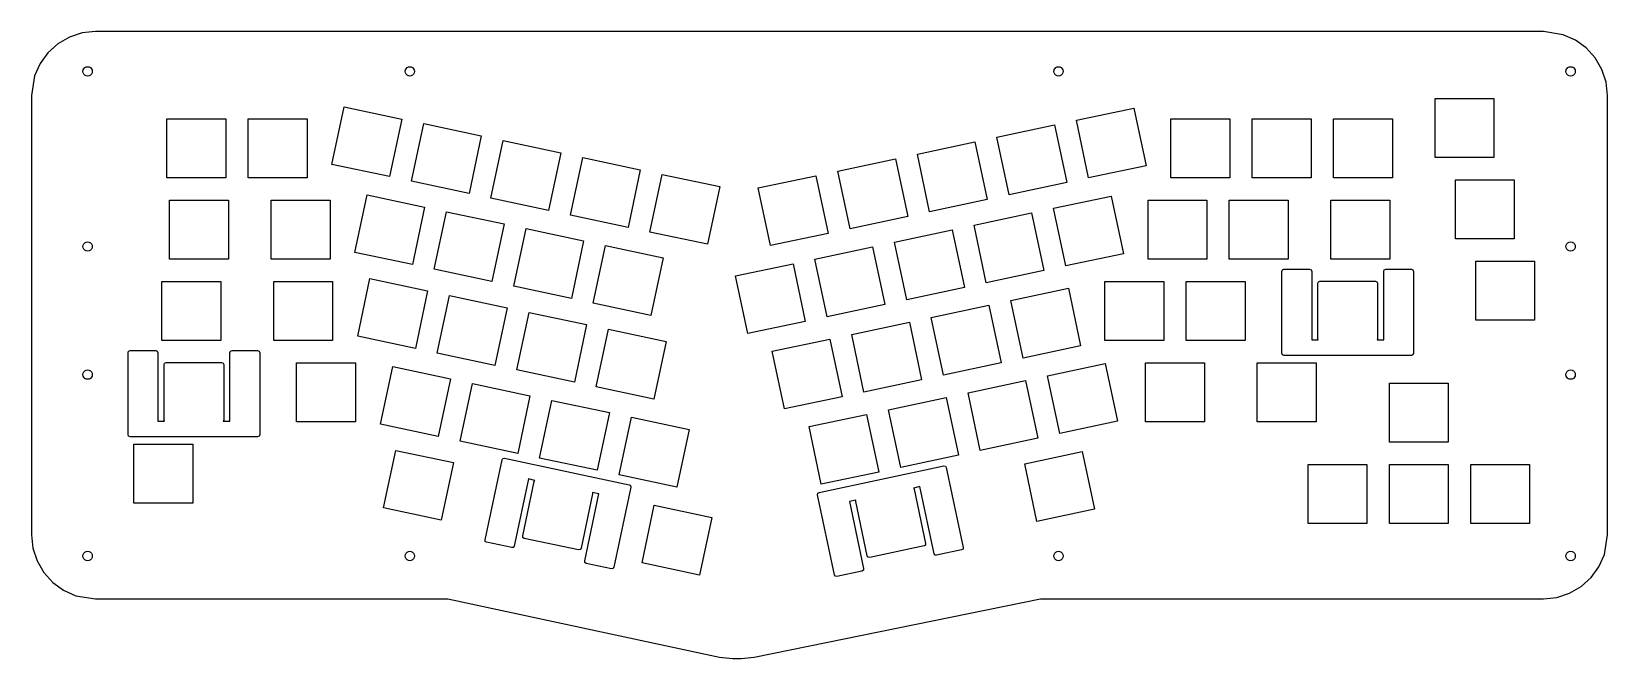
# Model space of a CAD drawing. Header units: metres. Extents: x -41 to 329, y -119 to 27.
import ezdxf

# ---------------------------------------------------------------- set-up
doc = ezdxf.new("R2010")
doc.units = ezdxf.units.M

msp = doc.modelspace()

# ---------------------------------------------------------------- linework, layer by layer
for p, q in [((-31.7417, 26.0479), (-34.4574, 24.48)), ((-28.7593, 27.0169), (-31.7417, 26.0479)), ((-25.6406, 27.3447), (-28.7593, 27.0169)), ((313.639, 27.3447), (-25.6406, 27.3447)), ((318.274, 26.6106), (313.639, 27.3447)), ((321.139, 25.3351), (318.274, 26.6106)), ((-36.7878, 22.3817), (-38.631, 19.8447)), ((-34.4574, 24.48), (-36.7878, 22.3817)), ((323.676, 23.4919), (321.139, 25.3351)), ((325.774, 21.1615), (323.676, 23.4919)), ((-38.631, 19.8447), (-39.9065, 16.98)), ((-28.5462, 18.3399), (-28.3899, 18.6466)), ((-28.3899, 18.6466), (-28.1466, 18.8899)), ((-28.1466, 18.8899), (-27.8399, 19.0462)), ((-27.8399, 19.0462), (-27.5, 19.1)), ((-27.5, 19.1), (-27.1601, 19.0462)), ((-27.1601, 19.0462), (-26.8534, 18.8899)), ((-26.8534, 18.8899), (-26.6101, 18.6466)), ((-26.6101, 18.6466), (-26.4538, 18.3399)), ((46.9538, 18.3399), (47.1101, 18.6466)), ((47.1101, 18.6466), (47.3534, 18.8899)), ((47.3534, 18.8899), (47.6601, 19.0462)), ((47.6601, 19.0462), (48, 19.1)), ((48, 19.1), (48.3399, 19.0462)), ((48.3399, 19.0462), (48.6466, 18.8899)), ((48.6466, 18.8899), (48.8899, 18.6466)), ((48.8899, 18.6466), (49.0462, 18.3399)), ((198.954, 18.3399), (199.11, 18.6466)), ((199.11, 18.6466), (199.353, 18.8899)), ((199.353, 18.8899), (199.66, 19.0462)), ((199.66, 19.0462), (200, 19.1)), ((200, 19.1), (200.34, 19.0462)), ((200.34, 19.0462), (200.647, 18.8899)), ((200.647, 18.8899), (200.89, 18.6466)), ((200.89, 18.6466), (201.046, 18.3399)), ((318.954, 18.3399), (319.11, 18.6466)), ((319.11, 18.6466), (319.353, 18.8899)), ((319.353, 18.8899), (319.66, 19.0462)), ((319.66, 19.0462), (320, 19.1)), ((320, 19.1), (320.34, 19.0462)), ((320.34, 19.0462), (320.647, 18.8899)), ((320.647, 18.8899), (320.89, 18.6466)), ((320.89, 18.6466), (321.046, 18.3399)), ((327.342, 18.4458), (325.774, 21.1615)), ((-39.9065, 16.98), (-40.6406, 12.3447)), ((-28.6, 18), (-28.5462, 18.3399)), ((-28.5462, 17.6601), (-28.6, 18)), ((-28.3899, 17.3534), (-28.5462, 17.6601)), ((-28.1466, 17.1101), (-28.3899, 17.3534)), ((-27.8399, 16.9538), (-28.1466, 17.1101)), ((-27.5, 16.9), (-27.8399, 16.9538)), ((-27.1601, 16.9538), (-27.5, 16.9)), ((-26.8534, 17.1101), (-27.1601, 16.9538)), ((-26.6101, 17.3534), (-26.8534, 17.1101)), ((-26.4538, 17.6601), (-26.6101, 17.3534)), ((-26.4538, 18.3399), (-26.4, 18)), ((-26.4, 18), (-26.4538, 17.6601)), ((46.9, 18), (46.9538, 18.3399)), ((46.9538, 17.6601), (46.9, 18)), ((47.1101, 17.3534), (46.9538, 17.6601)), ((47.3534, 17.1101), (47.1101, 17.3534)), ((47.6601, 16.9538), (47.3534, 17.1101)), ((48, 16.9), (47.6601, 16.9538)), ((48.3399, 16.9538), (48, 16.9)), ((48.6466, 17.1101), (48.3399, 16.9538)), ((48.8899, 17.3534), (48.6466, 17.1101)), ((49.0462, 17.6601), (48.8899, 17.3534)), ((49.0462, 18.3399), (49.1, 18)), ((49.1, 18), (49.0462, 17.6601)), ((198.9, 18), (198.954, 18.3399)), ((198.954, 17.6601), (198.9, 18)), ((199.11, 17.3534), (198.954, 17.6601)), ((199.353, 17.1101), (199.11, 17.3534)), ((199.66, 16.9538), (199.353, 17.1101)), ((200, 16.9), (199.66, 16.9538)), ((200.34, 16.9538), (200, 16.9)), ((200.647, 17.1101), (200.34, 16.9538)), ((200.89, 17.3534), (200.647, 17.1101)), ((201.046, 17.6601), (200.89, 17.3534)), ((201.046, 18.3399), (201.1, 18)), ((201.1, 18), (201.046, 17.6601)), ((318.9, 18), (318.954, 18.3399)), ((318.954, 17.6601), (318.9, 18)), ((319.11, 17.3534), (318.954, 17.6601)), ((319.353, 17.1101), (319.11, 17.3534)), ((319.66, 16.9538), (319.353, 17.1101)), ((320, 16.9), (319.66, 16.9538)), ((320.34, 16.9538), (320, 16.9)), ((320.647, 17.1101), (320.34, 16.9538)), ((320.89, 17.3534), (320.647, 17.1101)), ((321.046, 17.6601), (320.89, 17.3534)), ((321.046, 18.3399), (321.1, 18)), ((321.1, 18), (321.046, 17.6601)), ((328.311, 15.4634), (327.342, 18.4458)), ((328.639, 12.3447), (328.311, 15.4634)), ((-40.6406, 12.3447), (-40.6406, -90.5322)), ((288.246, -2.1377), (288.246, 11.6621)), ((288.246, 11.6621), (302.046, 11.6621)), ((302.046, 11.6621), (302.046, -2.1377)), ((328.639, -90.5254), (328.639, 12.3447)), ((29.7461, -3.77148), (32.6152, 9.72656)), ((32.6152, 9.72656), (46.1133, 6.85742)), ((204.193, 6.54883), (217.692, 9.41797)), ((217.692, 9.41797), (220.561, -4.08105)), ((-8.90039, -6.90039), (-8.90039, 6.90039)), ((-8.90039, 6.90039), (4.90039, 6.90039)), ((4.90039, 6.90039), (4.90039, -6.90039)), ((10.1504, -6.90039), (10.1504, 6.90039)), ((10.1504, 6.90039), (23.9502, 6.90039)), ((23.9502, 6.90039), (23.9502, -6.90039)), ((46.1133, 6.85742), (43.2441, -6.64062)), ((48.3799, -7.73242), (51.249, 5.7666)), ((51.249, 5.7666), (64.7471, 2.89648)), ((185.56, 2.58789), (199.058, 5.45703)), ((199.058, 5.45703), (201.927, -8.04102)), ((207.063, -6.9502), (204.193, 6.54883)), ((226.334, -6.90039), (226.334, 6.90039)), ((226.334, 6.90039), (240.134, 6.90039)), ((240.134, 6.90039), (240.134, -6.90039)), ((245.384, -6.90039), (245.384, 6.90039)), ((245.384, 6.90039), (259.184, 6.90039)), ((259.184, 6.90039), (259.184, -6.90039)), ((264.434, -6.90039), (264.434, 6.90039)), ((264.434, 6.90039), (278.234, 6.90039)), ((278.234, 6.90039), (278.234, -6.90039)), ((64.7471, 2.89648), (61.8779, -10.6016)), ((67.0137, -11.6934), (69.8828, 1.80566)), ((69.8828, 1.80566), (83.3809, -1.06348)), ((166.926, -1.37305), (180.424, 1.49609)), ((180.424, 1.49609), (183.294, -12.002)), ((188.429, -10.9111), (185.56, 2.58789)), ((83.3809, -1.06348), (80.5117, -14.5625)), ((85.6475, -15.6533), (88.5166, -2.15527)), ((88.5166, -2.15527), (102.015, -5.02441)), ((148.292, -5.33398), (161.791, -2.46484)), ((161.791, -2.46484), (164.66, -15.9629)), ((169.795, -14.8711), (166.926, -1.37305)), ((302.046, -2.1377), (288.246, -2.1377)), ((4.90039, -6.90039), (-8.90039, -6.90039)), ((23.9502, -6.90039), (10.1504, -6.90039)), ((43.2441, -6.64062), (29.7461, -3.77148)), ((102.015, -5.02441), (99.1455, -18.5225)), ((104.281, -19.6143), (107.15, -6.11621)), ((107.15, -6.11621), (120.648, -8.98535)), ((129.658, -9.29395), (143.157, -6.4248)), ((143.157, -6.4248), (146.026, -19.9238)), ((151.161, -18.832), (148.292, -5.33398)), ((220.561, -4.08105), (207.063, -6.9502)), ((240.134, -6.90039), (226.334, -6.90039)), ((259.184, -6.90039), (245.384, -6.90039)), ((278.234, -6.90039), (264.434, -6.90039)), ((35.1025, -24.3857), (37.9717, -10.8867)), ((37.9717, -10.8867), (51.4697, -13.7568)), ((61.8779, -10.6016), (48.3799, -7.73242)), ((120.648, -8.98535), (117.779, -22.4834)), ((132.528, -22.793), (129.658, -9.29395)), ((201.927, -8.04102), (188.429, -10.9111)), ((293.009, -21.1875), (293.009, -7.3877)), ((293.009, -7.3877), (306.809, -7.3877)), ((306.809, -7.3877), (306.809, -21.1875)), ((-8.30469, -25.9502), (-8.30469, -12.1504)), ((-8.30469, -12.1504), (5.49512, -12.1504)), ((5.49512, -12.1504), (5.49512, -25.9502)), ((15.5078, -25.9502), (15.5078, -12.1504)), ((15.5078, -12.1504), (29.3076, -12.1504)), ((29.3076, -12.1504), (29.3076, -25.9502)), ((51.4697, -13.7568), (48.6006, -27.2549)), ((80.5117, -14.5625), (67.0137, -11.6934)), ((183.294, -12.002), (169.795, -14.8711)), ((198.837, -14.0654), (212.336, -11.1963)), ((201.706, -27.5645), (198.837, -14.0654)), ((212.336, -11.1963), (215.205, -24.6943)), ((220.976, -25.9502), (220.976, -12.1504)), ((220.976, -12.1504), (234.776, -12.1504)), ((234.776, -12.1504), (234.776, -25.9502)), ((240.026, -25.9502), (240.026, -12.1504)), ((240.026, -12.1504), (253.826, -12.1504)), ((253.826, -12.1504), (253.826, -25.9502)), ((263.839, -25.9502), (263.839, -12.1504)), ((263.839, -12.1504), (277.639, -12.1504)), ((277.639, -12.1504), (277.639, -25.9502)), ((53.7354, -28.3467), (56.6055, -14.8477)), ((56.6055, -14.8477), (70.1035, -17.7168)), ((70.1035, -17.7168), (67.2344, -31.2158)), ((99.1455, -18.5225), (85.6475, -15.6533)), ((164.66, -15.9629), (151.161, -18.832)), ((180.203, -18.0264), (193.702, -15.1572)), ((183.073, -31.5244), (180.203, -18.0264)), ((193.702, -15.1572), (196.571, -28.6553)), ((-28.3899, -22.3534), (-28.1466, -22.1101)), ((-28.1466, -22.1101), (-27.8399, -21.9538)), ((-27.8399, -21.9538), (-27.5, -21.9)), ((-27.5, -21.9), (-27.1601, -21.9538)), ((-27.1601, -21.9538), (-26.8534, -22.1101)), ((-26.8534, -22.1101), (-26.6101, -22.3534)), ((72.3691, -32.3066), (75.2383, -18.8086)), ((75.2383, -18.8086), (88.7373, -21.6777)), ((88.7373, -21.6777), (85.8682, -35.1768)), ((117.779, -22.4834), (104.281, -19.6143)), ((146.026, -19.9238), (132.528, -22.793)), ((161.57, -21.9873), (175.068, -19.1182)), ((164.439, -35.4854), (161.57, -21.9873)), ((175.068, -19.1182), (177.937, -32.6162)), ((306.809, -21.1875), (293.009, -21.1875)), ((319.11, -22.3534), (319.353, -22.1101)), ((319.353, -22.1101), (319.66, -21.9538)), ((319.66, -21.9538), (320, -21.9)), ((320, -21.9), (320.34, -21.9538)), ((320.34, -21.9538), (320.647, -22.1101)), ((320.647, -22.1101), (320.89, -22.3534)), ((-28.6, -23), (-28.5462, -22.6601)), ((-28.5462, -23.3399), (-28.6, -23)), ((-28.5462, -22.6601), (-28.3899, -22.3534)), ((-28.3899, -23.6466), (-28.5462, -23.3399)), ((-28.1466, -23.8899), (-28.3899, -23.6466)), ((-27.8399, -24.0462), (-28.1466, -23.8899)), ((-27.5, -24.1), (-27.8399, -24.0462)), ((-27.1601, -24.0462), (-27.5, -24.1)), ((-26.8534, -23.8899), (-27.1601, -24.0462)), ((-26.6101, -23.6466), (-26.8534, -23.8899)), ((-26.6101, -22.3534), (-26.4538, -22.6601)), ((-26.4538, -23.3399), (-26.6101, -23.6466)), ((-26.4538, -22.6601), (-26.4, -23)), ((-26.4, -23), (-26.4538, -23.3399)), ((48.6006, -27.2549), (35.1025, -24.3857)), ((91.0029, -36.2676), (93.8721, -22.7695)), ((93.8721, -22.7695), (107.371, -25.6387)), ((107.371, -25.6387), (104.502, -39.1367)), ((142.936, -25.9473), (156.434, -23.0781)), ((156.434, -23.0781), (159.304, -36.5771)), ((215.205, -24.6943), (201.706, -27.5645)), ((318.9, -23), (318.954, -22.6601)), ((318.954, -23.3399), (318.9, -23)), ((318.954, -22.6601), (319.11, -22.3534)), ((319.11, -23.6466), (318.954, -23.3399)), ((319.353, -23.8899), (319.11, -23.6466)), ((319.66, -24.0462), (319.353, -23.8899)), ((320, -24.1), (319.66, -24.0462)), ((320.34, -24.0462), (320, -24.1)), ((320.647, -23.8899), (320.34, -24.0462)), ((320.89, -23.6466), (320.647, -23.8899)), ((320.89, -22.3534), (321.046, -22.6601)), ((321.046, -23.3399), (320.89, -23.6466)), ((321.046, -22.6601), (321.1, -23)), ((321.1, -23), (321.046, -23.3399)), ((5.49512, -25.9502), (-8.30469, -25.9502)), ((29.3076, -25.9502), (15.5078, -25.9502)), ((67.2344, -31.2158), (53.7354, -28.3467)), ((124.302, -29.9082), (137.801, -27.0391)), ((137.801, -27.0391), (140.67, -40.5381)), ((145.805, -39.4463), (142.936, -25.9473)), ((196.571, -28.6553), (183.073, -31.5244)), ((234.776, -25.9502), (220.976, -25.9502)), ((253.826, -25.9502), (240.026, -25.9502)), ((252.324, -28.8504), (252.471, -28.4969)), ((252.324, -47.9998), (252.324, -28.8504)), ((252.471, -28.4969), (252.824, -28.3504)), ((252.824, -28.3504), (258.824, -28.3504)), ((258.824, -28.3504), (259.178, -28.4969)), ((259.178, -28.4969), (259.324, -28.8504)), ((259.324, -28.8504), (259.324, -44.9002)), ((277.639, -25.9502), (263.839, -25.9502)), ((276.2, -28.8504), (276.347, -28.4969)), ((276.2, -44.9002), (276.2, -28.8504)), ((276.347, -28.4969), (276.7, -28.3504)), ((276.7, -28.3504), (282.7, -28.3504)), ((282.7, -28.3504), (283.054, -28.4969)), ((283.054, -28.4969), (283.2, -28.8504)), ((283.2, -28.8504), (283.2, -47.9998)), ((297.772, -40.2373), (297.772, -26.4375)), ((297.772, -26.4375), (311.571, -26.4375)), ((311.571, -26.4375), (311.571, -40.2373)), ((-10.0908, -45), (-10.0908, -31.2002)), ((-10.0908, -31.2002), (3.70898, -31.2002)), ((3.70898, -31.2002), (3.70898, -45)), ((16.1035, -45), (16.1035, -31.2002)), ((16.1035, -31.2002), (29.9033, -31.2002)), ((29.9033, -31.2002), (29.9033, -45)), ((35.7998, -44.0098), (38.6689, -30.5107)), ((38.6689, -30.5107), (52.167, -33.3799)), ((85.8682, -35.1768), (72.3691, -32.3066)), ((127.172, -43.4072), (124.302, -29.9082)), ((177.937, -32.6162), (164.439, -35.4854)), ((188.823, -35.6699), (202.321, -32.8008)), ((202.321, -32.8008), (205.19, -46.2988)), ((210.856, -45), (210.856, -31.2002)), ((210.856, -31.2002), (224.656, -31.2002)), ((224.656, -31.2002), (224.656, -45)), ((229.906, -45), (229.906, -31.2002)), ((229.906, -31.2002), (243.706, -31.2002)), ((243.706, -31.2002), (243.706, -45)), ((260.762, -31.6004), (260.908, -31.2469)), ((260.762, -44.6004), (260.762, -31.6004)), ((260.908, -31.2469), (261.262, -31.1004)), ((261.262, -31.1004), (274.262, -31.1004)), ((274.262, -31.1004), (274.615, -31.2469)), ((274.615, -31.2469), (274.762, -31.6004)), ((274.762, -31.6004), (274.762, -44.6004)), ((52.167, -33.3799), (49.2979, -46.8789)), ((54.4336, -47.9707), (57.3027, -34.4717)), ((57.3027, -34.4717), (70.8008, -37.3408)), ((104.502, -39.1367), (91.0029, -36.2676)), ((159.304, -36.5771), (145.805, -39.4463)), ((170.189, -39.6309), (183.687, -36.7617)), ((183.687, -36.7617), (186.557, -50.2598)), ((191.692, -49.168), (188.823, -35.6699)), ((70.8008, -37.3408), (67.9316, -50.8398)), ((73.0674, -51.9307), (75.9365, -38.4326)), ((75.9365, -38.4326), (89.4346, -41.3018)), ((140.67, -40.5381), (127.172, -43.4072)), ((173.058, -53.1289), (170.189, -39.6309)), ((311.571, -40.2373), (297.772, -40.2373)), ((49.2979, -46.8789), (35.7998, -44.0098)), ((89.4346, -41.3018), (86.5654, -54.7998)), ((91.7012, -55.8916), (94.5703, -42.3936)), ((94.5703, -42.3936), (108.069, -45.2627)), ((151.555, -43.5908), (165.054, -40.7217)), ((154.424, -57.0898), (151.555, -43.5908)), ((165.054, -40.7217), (167.923, -54.2207)), ((-18.033, -47.9004), (-17.8865, -47.5469)), ((-18.033, -67.0498), (-18.033, -47.9004)), ((-17.8865, -47.5469), (-17.533, -47.4004)), ((-17.533, -47.4004), (-11.533, -47.4004)), ((-11.533, -47.4004), (-11.1795, -47.5469)), ((-11.1795, -47.5469), (-11.033, -47.9004)), ((-11.033, -47.9004), (-11.033, -63.9502)), ((3.70898, -45), (-10.0908, -45)), ((5.84296, -47.9004), (5.98944, -47.5469)), ((5.84296, -63.9502), (5.84296, -47.9004)), ((5.98944, -47.5469), (6.34296, -47.4004)), ((6.34296, -47.4004), (12.343, -47.4004)), ((12.343, -47.4004), (12.6965, -47.5469)), ((12.6965, -47.5469), (12.843, -47.9004)), ((12.843, -47.9004), (12.843, -67.0498)), ((29.9033, -45), (16.1035, -45)), ((67.9316, -50.8398), (54.4336, -47.9707)), ((108.069, -45.2627), (105.199, -58.7607)), ((132.921, -47.5518), (146.42, -44.6826)), ((135.791, -61.0508), (132.921, -47.5518)), ((146.42, -44.6826), (149.289, -58.1816)), ((205.19, -46.2988), (191.692, -49.168)), ((224.656, -45), (210.856, -45)), ((243.706, -45), (229.906, -45)), ((252.471, -48.3533), (252.324, -47.9998)), ((259.324, -44.9002), (260.863, -44.9002)), ((260.863, -44.9002), (260.762, -44.6004)), ((274.762, -44.6004), (274.662, -44.9002)), ((274.662, -44.9002), (276.2, -44.9002)), ((283.2, -47.9998), (283.054, -48.3533)), ((-9.5955, -50.6504), (-9.44902, -50.2969)), ((-9.5955, -63.6504), (-9.5955, -50.6504)), ((-9.44902, -50.2969), (-9.0955, -50.1504)), ((-9.0955, -50.1504), (3.90448, -50.1504)), ((3.90448, -50.1504), (4.258, -50.2969)), ((4.258, -50.2969), (4.40448, -50.6504)), ((4.40448, -50.6504), (4.40448, -63.6504)), ((21.4609, -64.0498), (21.4609, -50.25)), ((21.4609, -50.25), (35.2607, -50.25)), ((35.2607, -50.25), (35.2607, -64.0498)), ((41.1562, -64.624), (44.0254, -51.125)), ((44.0254, -51.125), (57.5234, -53.9941)), ((186.557, -50.2598), (173.058, -53.1289)), ((197.442, -53.3135), (210.94, -50.4443)), ((210.94, -50.4443), (213.809, -63.9424)), ((220.381, -64.0498), (220.381, -50.25)), ((220.381, -50.25), (234.181, -50.25)), ((234.181, -50.25), (234.181, -64.0498)), ((246.575, -64.0498), (246.575, -50.25)), ((246.575, -50.25), (260.375, -50.25)), ((252.824, -48.4998), (252.471, -48.3533)), ((282.7, -48.4998), (252.824, -48.4998)), ((260.375, -50.25), (260.375, -64.0498)), ((283.054, -48.3533), (282.7, -48.4998)), ((-28.6, -53), (-28.5462, -52.6601)), ((-28.5462, -53.3399), (-28.6, -53)), ((-28.5462, -52.6601), (-28.3899, -52.3534)), ((-28.3899, -53.6466), (-28.5462, -53.3399)), ((-28.3899, -52.3534), (-28.1466, -52.1101)), ((-28.1466, -53.8899), (-28.3899, -53.6466)), ((-28.1466, -52.1101), (-27.8399, -51.9538)), ((-27.8399, -54.0462), (-28.1466, -53.8899)), ((-27.8399, -51.9538), (-27.5, -51.9)), ((-27.5, -54.1), (-27.8399, -54.0462)), ((-27.5, -51.9), (-27.1601, -51.9538)), ((-27.1601, -54.0462), (-27.5, -54.1)), ((-27.1601, -51.9538), (-26.8534, -52.1101)), ((-26.8534, -53.8899), (-27.1601, -54.0462)), ((-26.8534, -52.1101), (-26.6101, -52.3534)), ((-26.6101, -53.6466), (-26.8534, -53.8899)), ((-26.6101, -52.3534), (-26.4538, -52.6601)), ((-26.4538, -53.3399), (-26.6101, -53.6466)), ((-26.4538, -52.6601), (-26.4, -53)), ((-26.4, -53), (-26.4538, -53.3399)), ((57.5234, -53.9941), (54.6543, -67.4932)), ((59.79, -68.584), (62.6592, -55.0859)), ((62.6592, -55.0859), (76.1572, -57.9551)), ((86.5654, -54.7998), (73.0674, -51.9307)), ((167.923, -54.2207), (154.424, -57.0898)), ((178.808, -57.2744), (192.306, -54.4053)), ((192.306, -54.4053), (195.176, -67.9033)), ((200.311, -66.8115), (197.442, -53.3135)), ((277.531, -68.8125), (277.531, -55.0127)), ((277.531, -55.0127), (291.331, -55.0127)), ((291.331, -55.0127), (291.331, -68.8125)), ((318.9, -53), (318.954, -52.6601)), ((318.954, -53.3399), (318.9, -53)), ((318.954, -52.6601), (319.11, -52.3534)), ((319.11, -53.6466), (318.954, -53.3399)), ((319.11, -52.3534), (319.353, -52.1101)), ((319.353, -53.8899), (319.11, -53.6466)), ((319.353, -52.1101), (319.66, -51.9538)), ((319.66, -54.0462), (319.353, -53.8899)), ((319.66, -51.9538), (320, -51.9)), ((320, -54.1), (319.66, -54.0462)), ((320, -51.9), (320.34, -51.9538)), ((320.34, -54.0462), (320, -54.1)), ((320.34, -51.9538), (320.647, -52.1101)), ((320.647, -53.8899), (320.34, -54.0462)), ((320.647, -52.1101), (320.89, -52.3534)), ((320.89, -53.6466), (320.647, -53.8899)), ((320.89, -52.3534), (321.046, -52.6601)), ((321.046, -53.3399), (320.89, -53.6466)), ((321.046, -52.6601), (321.1, -53)), ((321.1, -53), (321.046, -53.3399)), ((76.1572, -57.9551), (73.2881, -71.4531)), ((78.4238, -72.5449), (81.293, -59.0469)), ((81.293, -59.0469), (94.791, -61.916)), ((105.199, -58.7607), (91.7012, -55.8916)), ((149.289, -58.1816), (135.791, -61.0508)), ((160.174, -61.2344), (173.673, -58.3652)), ((173.673, -58.3652), (176.542, -71.8643)), ((181.677, -70.7725), (178.808, -57.2744)), ((94.791, -61.916), (91.9219, -75.4141)), ((141.541, -65.1953), (155.039, -62.3262)), ((155.039, -62.3262), (157.908, -75.8252)), ((163.044, -74.7334), (160.174, -61.2344)), ((-11.033, -63.9502), (-9.49492, -63.9502)), ((-9.49492, -63.9502), (-9.5955, -63.6504)), ((4.40448, -63.6504), (4.30487, -63.9502)), ((4.30487, -63.9502), (5.84296, -63.9502)), ((35.2607, -64.0498), (21.4609, -64.0498)), ((54.6543, -67.4932), (41.1562, -64.624)), ((97.0566, -76.5059), (99.9268, -63.0068)), ((99.9268, -63.0068), (113.425, -65.877)), ((113.425, -65.877), (110.556, -79.375)), ((144.41, -78.6943), (141.541, -65.1953)), ((213.809, -63.9424), (200.311, -66.8115)), ((234.181, -64.0498), (220.381, -64.0498)), ((260.375, -64.0498), (246.575, -64.0498)), ((-17.8865, -67.4033), (-18.033, -67.0498)), ((-17.533, -67.5498), (-17.8865, -67.4033)), ((12.343, -67.5498), (-17.533, -67.5498)), ((-16.6387, -83.0996), (-16.6387, -69.2998)), ((-16.6387, -69.2998), (-2.83887, -69.2998)), ((-2.83887, -69.2998), (-2.83887, -83.0996)), ((12.6965, -67.4033), (12.343, -67.5498)), ((12.843, -67.0498), (12.6965, -67.4033)), ((73.2881, -71.4531), (59.79, -68.584)), ((195.176, -67.9033), (181.677, -70.7725)), ((291.331, -68.8125), (277.531, -68.8125)), ((41.8535, -84.2471), (44.7227, -70.749)), ((44.7227, -70.749), (58.2217, -73.6182)), ((58.2217, -73.6182), (55.3525, -87.1172)), ((65.6224, -91.7018), (69.6038, -72.9709)), ((69.6038, -72.9709), (69.8206, -72.6555)), ((69.8206, -72.6555), (70.1968, -72.5858)), ((70.1968, -72.5858), (99.42, -78.7973)), ((91.9219, -75.4141), (78.4238, -72.5449)), ((176.542, -71.8643), (163.044, -74.7334)), ((192.086, -73.9277), (205.584, -71.0586)), ((205.584, -71.0586), (208.453, -84.5566)), ((75.8064, -77.4581), (72.4695, -93.1572)), ((77.3109, -77.7779), (75.8064, -77.4581)), ((110.556, -79.375), (97.0566, -76.5059)), ((143.899, -80.5919), (173.122, -74.3803)), ((157.908, -75.8252), (144.41, -78.6943)), ((173.122, -74.3803), (173.498, -74.4501)), ((173.498, -74.4501), (173.715, -74.7654)), ((173.715, -74.7654), (177.696, -93.4964)), ((194.955, -87.4258), (192.086, -73.9277)), ((258.481, -87.8623), (258.481, -74.0625)), ((258.481, -74.0625), (272.281, -74.0625)), ((272.281, -74.0625), (272.281, -87.8623)), ((277.531, -87.8623), (277.531, -74.0625)), ((277.531, -74.0625), (291.331, -74.0625)), ((291.331, -74.0625), (291.331, -87.8623)), ((296.581, -87.8623), (296.581, -74.0625)), ((296.581, -74.0625), (310.381, -74.0625)), ((310.381, -74.0625), (310.381, -87.8623)), ((74.4483, -90.7664), (77.1511, -78.0505)), ((77.1511, -78.0505), (77.3109, -77.7779)), ((90.8452, -80.9612), (88.1423, -93.6771)), ((88.9767, -96.6659), (92.3136, -80.9668)), ((92.3136, -80.9668), (90.8091, -80.647)), ((90.8091, -80.647), (90.8452, -80.9612)), ((99.8051, -79.3904), (95.8237, -98.1213)), ((99.42, -78.7973), (99.7353, -79.0141)), ((99.7353, -79.0141), (99.8051, -79.3904)), ((143.514, -81.1849), (143.583, -80.8087)), ((147.495, -99.9158), (143.514, -81.1849)), ((143.583, -80.8087), (143.899, -80.5919)), ((167.512, -79.2527), (166.008, -79.5725)), ((166.008, -79.5725), (166.169, -79.8448)), ((166.169, -79.8448), (168.871, -92.5607)), ((170.849, -94.9518), (167.512, -79.2527)), ((-2.83887, -83.0996), (-16.6387, -83.0996)), ((55.3525, -87.1172), (41.8535, -84.2471)), ((102.413, -97.1201), (105.282, -83.6211)), ((105.282, -83.6211), (118.781, -86.4902)), ((152.51, -82.4416), (151.005, -82.7614)), ((151.005, -82.7614), (154.342, -98.4605)), ((152.474, -82.7556), (152.51, -82.4416)), ((155.177, -95.4715), (152.474, -82.7556)), ((208.453, -84.5566), (194.955, -87.4258)), ((118.781, -86.4902), (115.912, -99.9893)), ((272.281, -87.8623), (258.481, -87.8623)), ((291.331, -87.8623), (277.531, -87.8623)), ((310.381, -87.8623), (296.581, -87.8623)), ((-40.6406, -90.5322), (-40.3128, -93.6509)), ((65.6922, -92.0781), (65.6224, -91.7018)), ((66.0076, -92.2948), (65.6922, -92.0781)), ((71.8764, -93.5423), (66.0076, -92.2948)), ((74.5181, -91.1426), (74.4483, -90.7664)), ((74.8334, -91.3594), (74.5181, -91.1426)), ((87.5493, -94.0623), (74.8334, -91.3594)), ((327.905, -95.1606), (328.639, -90.5254)), ((-40.3128, -93.6509), (-39.3438, -96.6333)), ((-28.6, -95.5), (-28.5462, -95.1601)), ((-28.5462, -95.8399), (-28.6, -95.5)), ((-28.5462, -95.1601), (-28.3899, -94.8534)), ((-28.3899, -96.1466), (-28.5462, -95.8399)), ((-28.3899, -94.8534), (-28.1466, -94.6101)), ((-28.1466, -94.6101), (-27.8399, -94.4538)), ((-27.8399, -94.4538), (-27.5, -94.4)), ((-27.5, -94.4), (-27.1601, -94.4538)), ((-27.1601, -94.4538), (-26.8534, -94.6101)), ((-26.8534, -94.6101), (-26.6101, -94.8534)), ((-26.6101, -94.8534), (-26.4538, -95.1601)), ((-26.4538, -95.8399), (-26.6101, -96.1466)), ((-26.4538, -95.1601), (-26.4, -95.5)), ((-26.4, -95.5), (-26.4538, -95.8399)), ((46.9, -95.5), (46.9538, -95.1601)), ((46.9538, -95.8399), (46.9, -95.5)), ((46.9538, -95.1601), (47.1101, -94.8534)), ((47.1101, -96.1466), (46.9538, -95.8399)), ((47.1101, -94.8534), (47.3534, -94.6101)), ((47.3534, -94.6101), (47.6601, -94.4538)), ((47.6601, -94.4538), (48, -94.4)), ((48, -94.4), (48.3399, -94.4538)), ((48.3399, -94.4538), (48.6466, -94.6101)), ((48.6466, -94.6101), (48.8899, -94.8534)), ((48.8899, -94.8534), (49.0462, -95.1601)), ((49.0462, -95.8399), (48.8899, -96.1466)), ((49.0462, -95.1601), (49.1, -95.5)), ((49.1, -95.5), (49.0462, -95.8399)), ((72.2527, -93.4725), (71.8764, -93.5423)), ((72.4695, -93.1572), (72.2527, -93.4725)), ((87.9255, -93.9925), (87.5493, -94.0623)), ((88.1423, -93.6771), (87.9255, -93.9925)), ((155.394, -95.7868), (155.177, -95.4715)), ((155.77, -95.8566), (155.394, -95.7868)), ((168.486, -93.1537), (155.77, -95.8566)), ((168.802, -92.937), (168.486, -93.1537)), ((168.871, -92.5607), (168.802, -92.937)), ((171.066, -95.2671), (170.849, -94.9518)), ((171.442, -95.3369), (171.066, -95.2671)), ((177.311, -94.0894), (171.442, -95.3369)), ((177.626, -93.8726), (177.311, -94.0894)), ((177.696, -93.4964), (177.626, -93.8726)), ((198.9, -95.5), (198.954, -95.1601)), ((198.954, -95.8399), (198.9, -95.5)), ((198.954, -95.1601), (199.11, -94.8534)), ((199.11, -96.1466), (198.954, -95.8399)), ((199.11, -94.8534), (199.353, -94.6101)), ((199.353, -94.6101), (199.66, -94.4538)), ((199.66, -94.4538), (200, -94.4)), ((200, -94.4), (200.34, -94.4538)), ((200.34, -94.4538), (200.647, -94.6101)), ((200.647, -94.6101), (200.89, -94.8534)), ((200.89, -94.8534), (201.046, -95.1601)), ((201.046, -95.8399), (200.89, -96.1466)), ((201.046, -95.1601), (201.1, -95.5)), ((201.1, -95.5), (201.046, -95.8399)), ((318.9, -95.5), (318.954, -95.1601)), ((318.954, -95.8399), (318.9, -95.5)), ((318.954, -95.1601), (319.11, -94.8534)), ((319.11, -96.1466), (318.954, -95.8399)), ((319.11, -94.8534), (319.353, -94.6101)), ((319.353, -94.6101), (319.66, -94.4538)), ((319.66, -94.4538), (320, -94.4)), ((320, -94.4), (320.34, -94.4538)), ((320.34, -94.4538), (320.647, -94.6101)), ((320.647, -94.6101), (320.89, -94.8534)), ((320.89, -94.8534), (321.046, -95.1601)), ((321.046, -95.8399), (320.89, -96.1466)), ((321.046, -95.1601), (321.1, -95.5)), ((321.1, -95.5), (321.046, -95.8399)), ((326.629, -98.0254), (327.905, -95.1606)), ((-39.3438, -96.6333), (-37.7759, -99.349)), ((-37.7759, -99.349), (-35.6776, -101.679)), ((-28.1466, -96.3899), (-28.3899, -96.1466)), ((-27.8399, -96.5462), (-28.1466, -96.3899)), ((-27.5, -96.6), (-27.8399, -96.5462)), ((-27.1601, -96.5462), (-27.5, -96.6)), ((-26.8534, -96.3899), (-27.1601, -96.5462)), ((-26.6101, -96.1466), (-26.8534, -96.3899)), ((47.3534, -96.3899), (47.1101, -96.1466)), ((47.6601, -96.5462), (47.3534, -96.3899)), ((48, -96.6), (47.6601, -96.5462)), ((48.3399, -96.5462), (48, -96.6)), ((48.6466, -96.3899), (48.3399, -96.5462)), ((48.8899, -96.1466), (48.6466, -96.3899)), ((89.0464, -97.0422), (88.9767, -96.6659)), ((89.3618, -97.2589), (89.0464, -97.0422)), ((95.2307, -98.5064), (89.3618, -97.2589)), ((95.6069, -98.4366), (95.2307, -98.5064)), ((95.8237, -98.1213), (95.6069, -98.4366)), ((115.912, -99.9893), (102.413, -97.1201)), ((153.957, -99.0535), (148.088, -100.301)), ((154.272, -98.8367), (153.957, -99.0535)), ((154.342, -98.4605), (154.272, -98.8367)), ((199.353, -96.3899), (199.11, -96.1466)), ((199.66, -96.5462), (199.353, -96.3899)), ((200, -96.6), (199.66, -96.5462)), ((200.34, -96.5462), (200, -96.6)), ((200.647, -96.3899), (200.34, -96.5462)), ((200.89, -96.1466), (200.647, -96.3899)), ((319.353, -96.3899), (319.11, -96.1466)), ((319.66, -96.5462), (319.353, -96.3899)), ((320, -96.6), (319.66, -96.5462)), ((320.34, -96.5462), (320, -96.6)), ((320.647, -96.3899), (320.34, -96.5462)), ((320.89, -96.1466), (320.647, -96.3899)), ((324.786, -100.562), (326.629, -98.0254)), ((-35.6776, -101.679), (-33.1406, -103.523)), ((147.712, -100.231), (147.495, -99.9158)), ((148.088, -100.301), (147.712, -100.231)), ((319.74, -104.229), (322.455, -102.661)), ((322.455, -102.661), (324.786, -100.562)), ((-33.1406, -103.523), (-30.2759, -104.798)), ((-30.2759, -104.798), (-25.6406, -105.532)), ((-25.6406, -105.532), (56.8797, -105.532)), ((56.8797, -105.532), (120.538, -119.164)), ((128.673, -119.194), (195.771, -105.525)), ((195.771, -105.525), (313.639, -105.525)), ((313.639, -105.525), (316.757, -105.198)), ((316.757, -105.198), (319.74, -104.229)), ((120.538, -119.164), (123.679, -119.496)), ((123.679, -119.496), (125.679, -119.496)), ((125.679, -119.496), (128.673, -119.194))]:
    msp.add_line(p, q)

doc.saveas('drawing.dxf')
